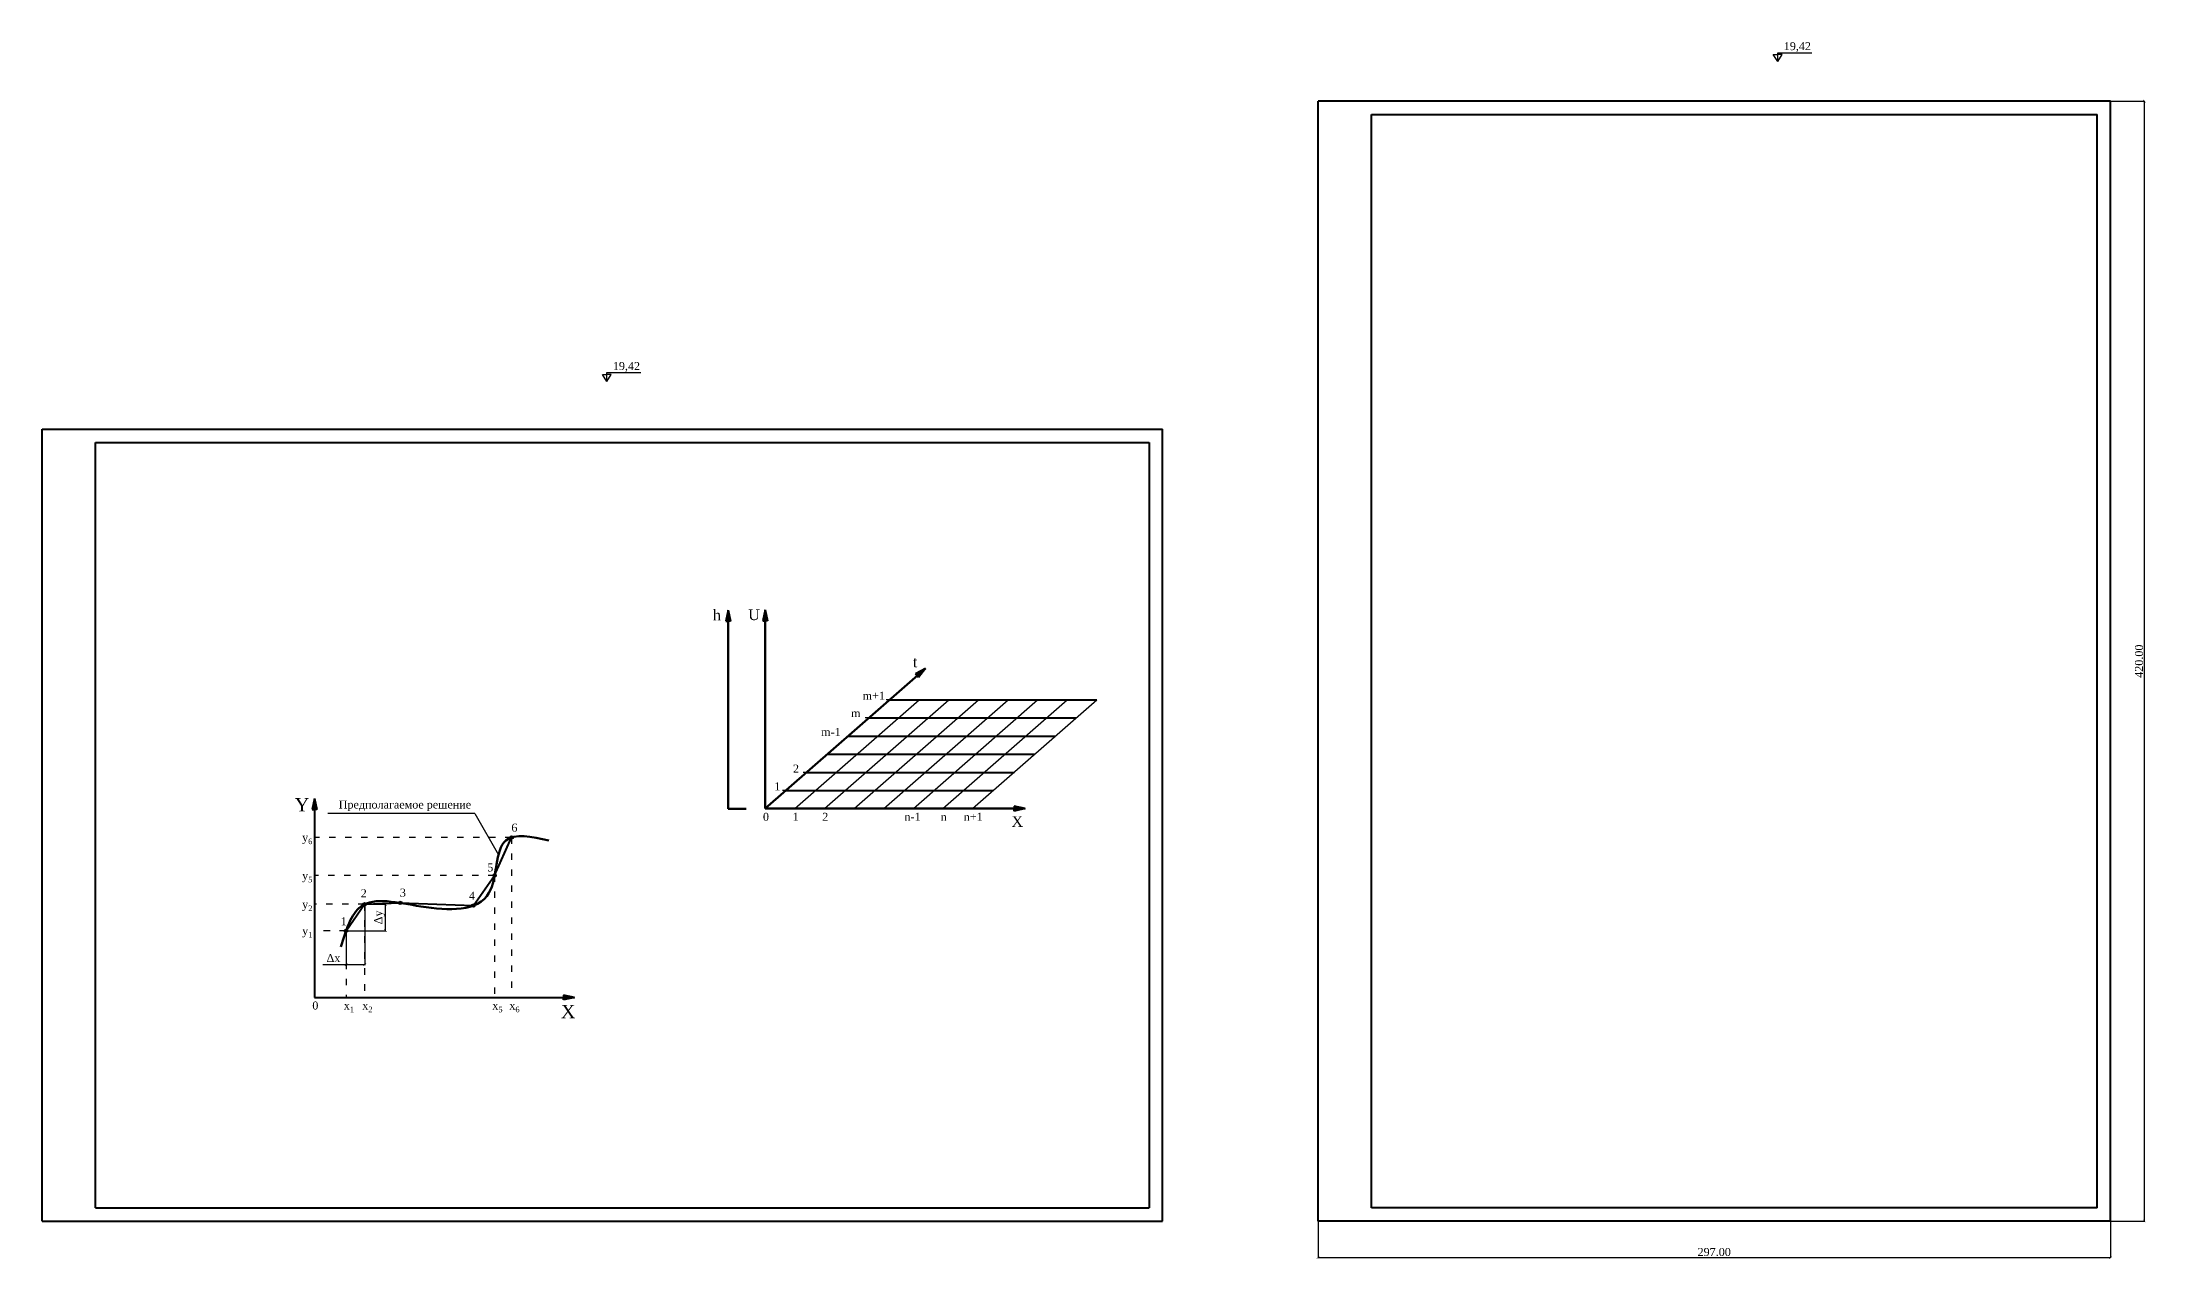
# Model space of a CAD drawing. Header units: inches. Extents: x -330 to 2628, y -14 to 790.
# Drawn here: x 336 to 1125, y -14 to 442 of the extents above; entities that cross this region are included whole.
import ezdxf

# ---------------------------------------------------------------- set-up
doc = ezdxf.new("R2010")
doc.units = ezdxf.units.IN
doc.header["$MEASUREMENT"] = 0
doc.linetypes.add('ACAD_ISO03W100', pattern=[30, 12, -18])
doc.layers.add('list1', color=1, linetype='Continuous', lineweight=40)
doc.layers.add('основная', color=7, linetype='Continuous', lineweight=40)
doc.layers.add('надписи', color=7, linetype='Continuous')
doc.layers.add('пунктир', color=7, linetype='ACAD_ISO03W100')
doc.styles.get("Standard").update_dxf_attribs({"font": 'TIMES.TTF', "height": 3})
doc.dimstyles.get("Standard").update_dxf_attribs({"dimtxt": 2.5, "dimasz": 1, "dimexe": 0.18, "dimexo": 0.0625, "dimgap": 0.8, "dimtad": 1, "dimdec": 4, "dimzin": 0, "dimdsep": 46, "dimtxsty": 'Standard', "dimblk": 'ARCHTICK', "dimcen": 0.3, "dimadec": 0, "dimazin": 0, "dimtfac": 1, "dimtdec": 4, "dimtofl": 0, "dimtmove": 0, "dimatfit": 3, "dimldrblk": 'ARCHTICK', "dimfxl": 1, "dimtolj": 1, "dimtzin": 0, "dimarcsym": 0})

# ---------------------------------------------------------------- blocks, each defined once
blk = doc.blocks.new('_ArchTick')
at = {"color": 0, "linetype": 'ByBlock', "const_width": 0.15}
blk.add_lwpolyline([(-0.5, -0.5), (0.5, 0.5)], dxfattribs=at)
blk = doc.blocks.new('*D2')
at = {"layer": 'Defpoints', "color": 0}
for p in [(1111.33, 420), (1124.11, 420), (1111.33, 0)]:
    blk.add_point(p, dxfattribs=at)
at = {"layer": 'list1', "color": 0, "lineweight": -2}
for p, q in [((1111.39, 420), (1124.29, 420)), ((1124.11, 0), (1124.11, 420)), ((1111.39, 0), (1124.29, 0))]:
    blk.add_line(p, q, dxfattribs=at)
for p, rotation in [((1124.11, 420), 90), ((1124.11, 0), 270)]:
    blk.add_blockref('_ArchTick', p, dxfattribs=dict(at, rotation=rotation))
at = {"layer": 'list1', "color": 0, "insert": (1122.08, 210), "char_height": 3, "attachment_point": 5, "rotation": 90}
blk.add_mtext('\\A1;420.00', dxfattribs=at)
blk = doc.blocks.new('*D3')
at = {"layer": 'Defpoints', "color": 0}
for p in [(814.33, 0), (1111.33, 0), (1111.33, -13.62)]:
    blk.add_point(p, dxfattribs=at)
at = {"layer": 'list1', "color": 0, "lineweight": -2}
for p, q in [((814.33, -0.06), (814.33, -13.8)), ((1111.33, -0.06), (1111.33, -13.8)), ((814.33, -13.62), (1111.33, -13.62))]:
    blk.add_line(p, q, dxfattribs=at)
at = {"layer": 'list1', "color": 0, "lineweight": -2, "rotation": 180}
blk.add_blockref('_ArchTick', (814.33, -13.62), dxfattribs=at)
at = {"layer": 'list1', "color": 0, "lineweight": -2}
blk.add_blockref('_ArchTick', (1111.33, -13.62), dxfattribs=at)
at = {"layer": 'list1', "color": 0, "insert": (962.83, -11.59), "char_height": 3, "attachment_point": 5}
blk.add_mtext('\\A1;297.00', dxfattribs=at)
blk = doc.blocks.new('*D15')
at = {"layer": 'Defpoints', "color": 0}
for p in [(456.94, 118.82), (464.78, 118.82), (450, 108.91)]:
    blk.add_point(p, dxfattribs=at)
at = {"layer": 'надписи', "color": 0, "lineweight": -2}
for p, q in [((457, 118.82), (464.96, 118.82)), ((464.78, 108.91), (464.78, 118.82)), ((450.06, 108.91), (464.96, 108.91))]:
    blk.add_line(p, q, dxfattribs=at)
for p, rotation in [((464.78, 118.82), 90), ((464.78, 108.91), 270)]:
    blk.add_blockref('_ArchTick', p, dxfattribs=dict(at, rotation=rotation))
blk = doc.blocks.new('*D16')
at = {"layer": 'Defpoints', "color": 0}
for p in [(457, 118.82), (450, 108.91), (450, 96.18)]:
    blk.add_point(p, dxfattribs=at)
at = {"layer": 'надписи', "color": 0, "lineweight": -2}
for p, q in [((457, 118.76), (457, 96)), ((450, 108.85), (450, 96)), ((450, 96.18), (441.35, 96.18)), ((457, 96.18), (450, 96.18))]:
    blk.add_line(p, q, dxfattribs=at)
at = {"layer": 'надписи', "color": 0, "lineweight": -2, "rotation": 180}
blk.add_blockref('_ArchTick', (450, 96.18), dxfattribs=at)
at = {"layer": 'надписи', "color": 0, "lineweight": -2}
blk.add_blockref('_ArchTick', (457, 96.18), dxfattribs=at)
at = {"layer": 'надписи', "color": 0, "insert": (445.17, 98.18), "char_height": 3, "attachment_point": 5}
blk.add_mtext('\\A1;      ', dxfattribs=at)

msp = doc.modelspace()

# ---------------------------------------------------------------- hatches: boundary and pattern name
at = {"layer": 'основная'}
h = msp.add_hatch(color=256, dxfattribs=at)
h.paths.add_polyline_path([(593.277, 229.136), (592.396, 225.011), (593.277, 225.011)])
h.paths.add_polyline_path([(593.277, 229.136), (593.277, 225.011), (594.159, 225.011)])
h = msp.add_hatch(color=256, dxfattribs=at)
h.paths.add_polyline_path([(607.128, 229.223), (606.246, 225.098), (607.128, 225.098)])
h.paths.add_polyline_path([(607.128, 229.223), (607.128, 225.098), (608.009, 225.098)])
h = msp.add_hatch(color=256, dxfattribs=at)
h.paths.add_polyline_path([(667.134, 207.251), (663.446, 205.203), (664.025, 204.539)])
h.paths.add_polyline_path([(667.134, 207.251), (664.025, 204.539), (664.605, 203.875)])
h = msp.add_hatch(color=256, dxfattribs=at)
h.paths.add_polyline_path([(438.219, 158.457), (437.338, 154.332), (438.219, 154.332)])
h.paths.add_polyline_path([(438.219, 158.457), (438.219, 154.332), (439.1, 154.332)])
h = msp.add_hatch(color=256, dxfattribs=at)
h.paths.add_polyline_path([(704.581, 154.692), (700.456, 155.574), (700.456, 154.692)])
h.paths.add_polyline_path([(704.581, 154.692), (700.456, 154.692), (700.456, 153.811)])
h = msp.add_hatch(color=256, dxfattribs=at)
edge = h.paths.add_edge_path()
edge.add_spline(control_points=[(511.851, 143.309), (511.995, 143.72), (512.14, 144.125), (512.29, 144.525)], knot_values=[5.0089579, 5.0089579, 5.0089579, 5.0089579, 6.1905411, 6.1905411, 6.1905411, 6.1905411], degree=3, periodic=0)
edge.add_arc((512.067, 143.918), 0.646, 69.845827, 180)
edge.add_arc((512.067, 143.918), 0.646, 180, 250.482438)
edge = h.paths.add_edge_path()
edge.add_arc((512.067, 143.918), 0.646, 360, 429.845827)
edge.add_spline(control_points=[(512.29, 144.525), (512.14, 144.125), (511.995, 143.72), (511.851, 143.309)], knot_values=[5.0089579, 5.0089579, 5.0089579, 5.0089579, 6.1905411, 6.1905411, 6.1905411, 6.1905411], degree=3, periodic=0)
edge.add_arc((512.067, 143.918), 0.646, 250.482438, 360)
h = msp.add_hatch(color=256, dxfattribs=at)
edge = h.paths.add_edge_path()
edge.add_spline(control_points=[(505.463, 129), (505.606, 129.41), (505.752, 129.816), (505.901, 130.215)], knot_values=[5.0089579, 5.0089579, 5.0089579, 5.0089579, 6.1905411, 6.1905411, 6.1905411, 6.1905411], degree=3, periodic=0)
edge.add_arc((505.679, 129.609), 0.646, 69.845827, 180)
edge.add_arc((505.679, 129.609), 0.646, 180, 250.482438)
edge = h.paths.add_edge_path()
edge.add_arc((505.679, 129.609), 0.646, 360, 429.845827)
edge.add_spline(control_points=[(505.901, 130.215), (505.752, 129.816), (505.606, 129.41), (505.463, 129)], knot_values=[5.0089579, 5.0089579, 5.0089579, 5.0089579, 6.1905411, 6.1905411, 6.1905411, 6.1905411], degree=3, periodic=0)
edge.add_arc((505.679, 129.609), 0.646, 250.482438, 360)
h = msp.add_hatch(color=256, dxfattribs=at)
edge = h.paths.add_edge_path()
edge.add_spline(control_points=[(456.722, 118.215), (456.865, 118.626), (457.011, 119.031), (457.16, 119.431)], knot_values=[5.0089579, 5.0089579, 5.0089579, 5.0089579, 6.1905411, 6.1905411, 6.1905411, 6.1905411], degree=3, periodic=0)
edge.add_arc((456.938, 118.824), 0.646, 69.845827, 180)
edge.add_arc((456.938, 118.824), 0.646, 180, 250.482438)
edge = h.paths.add_edge_path()
edge.add_arc((456.938, 118.824), 0.646, 360, 429.845827)
edge.add_spline(control_points=[(457.16, 119.431), (457.011, 119.031), (456.865, 118.626), (456.722, 118.215)], knot_values=[5.0089579, 5.0089579, 5.0089579, 5.0089579, 6.1905411, 6.1905411, 6.1905411, 6.1905411], degree=3, periodic=0)
edge.add_arc((456.938, 118.824), 0.646, 250.482438, 360)
h = msp.add_hatch(color=256, dxfattribs=at)
edge = h.paths.add_edge_path()
edge.add_spline(control_points=[(470.115, 118.728), (470.258, 119.138), (470.404, 119.544), (470.553, 119.943)], knot_values=[5.0089579, 5.0089579, 5.0089579, 5.0089579, 6.1905411, 6.1905411, 6.1905411, 6.1905411], degree=3, periodic=0)
edge.add_arc((470.331, 119.337), 0.646, 69.845827, 180)
edge.add_arc((470.331, 119.337), 0.646, 180, 250.482438)
edge = h.paths.add_edge_path()
edge.add_arc((470.331, 119.337), 0.646, 360, 429.845827)
edge.add_spline(control_points=[(470.553, 119.943), (470.404, 119.544), (470.258, 119.138), (470.115, 118.728)], knot_values=[5.0089579, 5.0089579, 5.0089579, 5.0089579, 6.1905411, 6.1905411, 6.1905411, 6.1905411], degree=3, periodic=0)
edge.add_arc((470.331, 119.337), 0.646, 250.482438, 360)
h = msp.add_hatch(color=256, dxfattribs=at)
edge = h.paths.add_edge_path()
edge.add_spline(control_points=[(497.502, 117.74), (497.646, 118.15), (497.791, 118.556), (497.941, 118.955)], knot_values=[5.0089579, 5.0089579, 5.0089579, 5.0089579, 6.1905411, 6.1905411, 6.1905411, 6.1905411], degree=3, periodic=0)
edge.add_arc((497.718, 118.349), 0.646, 69.845827, 180)
edge.add_arc((497.718, 118.349), 0.646, 180, 250.482438)
edge = h.paths.add_edge_path()
edge.add_arc((497.718, 118.349), 0.646, 360, 429.845827)
edge.add_spline(control_points=[(497.941, 118.955), (497.791, 118.556), (497.646, 118.15), (497.502, 117.74)], knot_values=[5.0089579, 5.0089579, 5.0089579, 5.0089579, 6.1905411, 6.1905411, 6.1905411, 6.1905411], degree=3, periodic=0)
edge.add_arc((497.718, 118.349), 0.646, 250.482438, 360)
h = msp.add_hatch(color=256, dxfattribs=at)
edge = h.paths.add_edge_path()
edge.add_spline(control_points=[(449.78, 108.3), (449.923, 108.711), (450.069, 109.116), (450.218, 109.516)], knot_values=[5.0089579, 5.0089579, 5.0089579, 5.0089579, 6.1905411, 6.1905411, 6.1905411, 6.1905411], degree=3, periodic=0)
edge.add_arc((449.996, 108.909), 0.646, 69.845827, 180)
edge.add_arc((449.996, 108.909), 0.646, 180, 250.482438)
edge = h.paths.add_edge_path()
edge.add_spline(control_points=[(450.218, 109.516), (450.069, 109.116), (449.923, 108.711), (449.78, 108.3)], knot_values=[5.0089579, 5.0089579, 5.0089579, 5.0089579, 6.1905411, 6.1905411, 6.1905411, 6.1905411], degree=3, periodic=0)
edge.add_arc((449.996, 108.909), 0.646, 250.482438, 360)
edge.add_arc((449.996, 108.909), 0.646, 360, 429.845827)
h = msp.add_hatch(color=256, dxfattribs=at)
h.paths.add_polyline_path([(535.672, 83.926), (531.547, 84.808), (531.547, 83.926)])
h.paths.add_polyline_path([(535.672, 83.926), (531.547, 83.926), (531.547, 83.045)])

# ---------------------------------------------------------------- linework, layer by layer
at = {"layer": 'list1', "color": 104}
for p, q in [((814.33, 0), (814.33, 420)), ((1111.33, 420), (814.33, 420)), ((1111.33, 0), (1111.33, 420)), ((834.33, 415), (1106.33, 415)), ((834.33, 5), (834.33, 415)), ((1106.33, 5), (1106.33, 415)), ((336.052, 0), (336.052, 297)), ((336.052, 297), (756.052, 297)), ((356.052, 5), (356.052, 292)), ((356.052, 292), (751.052, 292)), ((751.052, 292), (751.052, 5)), ((756.052, 0), (756.052, 297)), ((356.052, 5), (751.052, 5)), ((1111.33, 0), (814.33, 0)), ((1106.33, 5), (834.33, 5)), ((336.052, 0), (756.052, 0))]:
    msp.add_line(p, q, dxfattribs=at)
at = {"layer": 'надписи'}
for p, q in [((986.634, 434.88), (984.995, 437.503)), ((984.995, 437.503), (986.634, 437.503)), ((986.634, 434.88), (986.634, 438.193)), ((986.634, 438.193), (999.443, 438.193)), ((986.634, 434.88), (988.273, 437.503)), ((988.273, 437.503), (986.634, 437.503)), ((547.726, 314.91), (546.086, 317.533)), ((546.086, 317.533), (547.726, 317.533)), ((547.726, 314.91), (547.726, 318.223)), ((547.726, 318.223), (560.535, 318.223)), ((547.726, 314.91), (549.365, 317.533)), ((549.365, 317.533), (547.726, 317.533)), ((618.232, 154.692), (664.814, 195.494)), ((629.336, 154.692), (675.918, 195.494)), ((640.44, 154.692), (687.022, 195.494)), ((651.544, 154.692), (698.126, 195.494)), ((653.71, 195.494), (652.405, 195.494)), ((662.648, 154.692), (709.231, 195.494)), ((684.856, 154.692), (731.439, 195.494)), ((645.947, 188.694), (644.641, 188.694)), ((622.655, 168.293), (621.35, 168.293)), ((614.891, 161.493), (613.586, 161.493)), ((498.329, 152.889), (443.103, 152.889)), ((498.329, 152.889), (507.151, 137.423))]:
    msp.add_line(p, q, dxfattribs=at)
at = {"layer": 'надписи', "lineweight": 60}
for p, q in [((607.128, 154.692), (667.134, 207.251)), ((593.277, 154.605), (599.965, 154.605))]:
    msp.add_line(p, q, dxfattribs=at)
at = {"layer": 'надписи', "color": 1}
msp.add_line((673.752, 154.692), (720.335, 195.494), dxfattribs=at)
at = {"layer": 'надписи'}
for centre in [(512.067, 143.918), (505.679, 129.609), (456.938, 118.824), (470.331, 119.337), (497.718, 118.349), (449.996, 108.909)]:
    msp.add_circle(centre, 0.646, dxfattribs=at)
at = {"layer": 'основная'}
for p, q in [((593.277, 229.136), (592.396, 225.011)), ((593.277, 229.136), (594.159, 225.011)), ((607.128, 229.223), (606.246, 225.098)), ((607.128, 229.223), (608.009, 225.098)), ((592.396, 225.011), (593.277, 225.011)), ((594.159, 225.011), (593.277, 225.011)), ((606.246, 225.098), (607.128, 225.098)), ((608.009, 225.098), (607.128, 225.098)), ((667.134, 207.251), (663.446, 205.203)), ((663.446, 205.203), (664.025, 204.539)), ((667.134, 207.251), (664.605, 203.875)), ((664.605, 203.875), (664.025, 204.539)), ((653.71, 195.494), (731.439, 195.494)), ((638.183, 181.893), (715.911, 181.893)), ((630.419, 175.093), (708.147, 175.093)), ((622.655, 168.293), (700.383, 168.293)), ((438.219, 158.457), (437.338, 154.332)), ((438.219, 158.457), (438.219, 83.926)), ((438.219, 158.457), (439.1, 154.332)), ((614.891, 161.493), (692.62, 161.493)), ((437.338, 154.332), (438.219, 154.332)), ((439.1, 154.332), (438.219, 154.332)), ((704.581, 154.692), (700.456, 155.574)), ((700.456, 155.574), (700.456, 154.692)), ((704.581, 154.692), (700.456, 153.811)), ((700.456, 153.811), (700.456, 154.692)), ((438.219, 83.926), (535.672, 83.926)), ((535.672, 83.926), (531.547, 84.808)), ((531.547, 84.808), (531.547, 83.926)), ((535.672, 83.926), (531.547, 83.045)), ((531.547, 83.045), (531.547, 83.926))]:
    msp.add_line(p, q, dxfattribs=at)
at = {"layer": 'основная', "lineweight": 60}
for p, q in [((593.277, 229.136), (593.277, 154.605)), ((607.128, 229.223), (607.128, 154.692)), ((607.128, 154.692), (704.581, 154.692))]:
    msp.add_line(p, q, dxfattribs=at)
at = {"layer": 'основная', "color": 161}
msp.add_line((645.947, 188.694), (723.675, 188.694), dxfattribs=at)
at = {"layer": 'основная', "color": 1}
for p, q in [((505.679, 129.609), (512.067, 143.918)), ((497.718, 118.349), (505.679, 129.609)), ((449.996, 108.909), (456.938, 118.824)), ((456.938, 118.824), (470.331, 119.337)), ((470.331, 119.337), (497.718, 118.349))]:
    msp.add_line(p, q, dxfattribs=at)
at = {"layer": 'основная', "color": 104, "lineweight": 70}
msp.add_spline([(448.059, 102.904), (455.629, 118.033), (478.085, 118.033), (503.568, 123.077), (509.876, 142.745), (526.024, 142.745)], degree=3, dxfattribs=at)
at = {"layer": 'пунктир', "ltscale": 0.2}
for p, q in [((512.067, 143.918), (438.219, 143.918)), ((512.067, 143.918), (512.067, 83.926)), ((505.679, 129.609), (438.219, 129.609)), ((505.679, 129.609), (505.679, 83.926)), ((456.938, 118.824), (438.219, 118.824)), ((456.938, 118.824), (456.938, 83.926)), ((449.996, 108.909), (438.219, 108.909)), ((449.996, 108.909), (449.996, 83.926))]:
    msp.add_line(p, q, dxfattribs=at)

# ---------------------------------------------------------------- texts
at = {"layer": 'надписи', "char_height": 3, "attachment_point": 1}
for s, insert, width in [('19,42', (988.903, 442.146), 8.46882), ('19,42', (549.995, 322.176), 8.46882), ('Предполагаемое решение', (447.259, 157.746), 50.86483), ('\\A1;Δx', (442.693, 100.157), 12.35306)]:
    msp.add_mtext(s, dxfattribs=dict(at, insert=insert, width=width))
at = {"layer": 'надписи', "insert": (460.556, 111.32), "char_height": 3, "width": 12.35306, "attachment_point": 1, "rotation": 90}
msp.add_mtext('\\A1;Δy', dxfattribs=at)
at = {"layer": 'пунктир', "attachment_point": 1}
for s, insert, char_height in [('\\A1;h', (587.501, 229.324), 4), ('\\A1;U', (600.742, 229.411), 4), ('\\A1;t', (662.447, 211.706), 4), ('\\A1;Y', (430.773, 158.645), 5), ('\\A1;X', (699.43, 151.868), 4), ('\\A1;X', (530.522, 81.102), 5)]:
    msp.add_mtext(s, dxfattribs=dict(at, insert=insert, char_height=char_height))
at = {"layer": 'пунктир', "char_height": 3, "width": 3.103, "attachment_point": 1}
for s, insert in [('\\A1;m+1', (643.634, 198.554)), ('\\A1;{\\C161;m}', (639.305, 192.016)), ('\\A1;m-1', (628.107, 184.954)), ('\\A1;2', (617.526, 171.208)), ('\\A1;1', (610.554, 164.58)), ('\\A1;0', (606.265, 153.139)), ('\\A1;1', (617.369, 153.139)), ('\\A1;2', (628.473, 153.139)), ('\\A1;n-1', (659.317, 153.139)), ('\\A1;n+1', (681.525, 153.139)), ('\\A1;y{\\H0.7x;\\S^ 6;}', (433.535, 145.403)), ('6', (511.965, 149.093)), ('5', (502.934, 134.15)), ('\\A1;y{\\H0.7x;\\S^ 5;}', (433.535, 131.093)), ('\\A1;y{\\H0.7x;\\S^ 2;}', (433.535, 120.309)), ('2', (455.493, 124.471)), ('3', (470.158, 124.699)), ('4', (496.07, 123.56)), ('1', (447.966, 113.972)), ('\\A1;y{\\H0.7x;\\S^ 1;}', (433.535, 110.394)), ('\\A1;0', (437.357, 82.373)), ('\\A1;x{\\H0.7x;\\S^ 1;}', (449.133, 82.373)), ('\\A1;x{\\H0.7x;\\S^ 2;}', (456.076, 82.373)), ('\\A1;x{\\H0.7x;\\S^ 5;}', (504.817, 82.373)), ('\\A1;x{\\H0.7x;\\S^ 6;}', (511.205, 82.373))]:
    msp.add_mtext(s, dxfattribs=dict(at, insert=insert))
at = {"layer": 'пунктир', "color": 1, "insert": (672.89, 153.139), "char_height": 3, "width": 3.103, "attachment_point": 1}
msp.add_mtext('\\A1;n', dxfattribs=at)

# ---------------------------------------------------------------- dimensions: what is measured, and where the dimension line sits
at = {"layer": 'list1', "color": 104}
dim = msp.add_aligned_dim(p1=(1111.33, 0), p2=(1111.33, 420), distance=-12.775, dimstyle='Standard', override={"dimtxt": 1.8, "dimgap": 0.5, "dimdec": 2, "dimcen": 0.5, "dimtdec": 2}, dxfattribs=at)
dim.commit()
dim.dimension.update_dxf_attribs({"geometry": '*D2', "text_midpoint": (1122.075, 210)})
dim = msp.add_linear_dim(base=(1111.33, -13.617), p1=(814.33, 0), p2=(1111.33, 0), dimstyle='Standard', override={"dimtxt": 1.8, "dimgap": 0.5, "dimdec": 2, "dimcen": 0.5, "dimtdec": 2}, dxfattribs=at)
dim.commit()
dim.dimension.update_dxf_attribs({"geometry": '*D3', "text_midpoint": (962.83, -11.587)})
at = {"layer": 'надписи'}
dim = msp.add_linear_dim(base=(449.996, 96.184), p1=(457, 118.824), p2=(449.996, 108.909), text='      ', dimstyle='Standard', override={"dimtxt": 1.8, "dimgap": 0.5, "dimdec": 2, "dimcen": 0.5, "dimtdec": 2}, dxfattribs=at)
dim.commit()
dim.dimension.update_dxf_attribs({"geometry": '*D16', "text_midpoint": (445.173, 98.184)})
dim = msp.add_linear_dim(base=(464.784, 118.824), p1=(449.996, 108.909), p2=(456.938, 118.824), angle=90, text=' ', dimstyle='Standard', override={"dimtxt": 1.8, "dimgap": 0.5, "dimdec": 2, "dimcen": 0.5, "dimtdec": 2}, dxfattribs=at)
dim.commit()
dim.dimension.update_dxf_attribs({"geometry": '*D15', "text_midpoint": (464.784, 113.867)})

doc.saveas('drawing.dxf')
